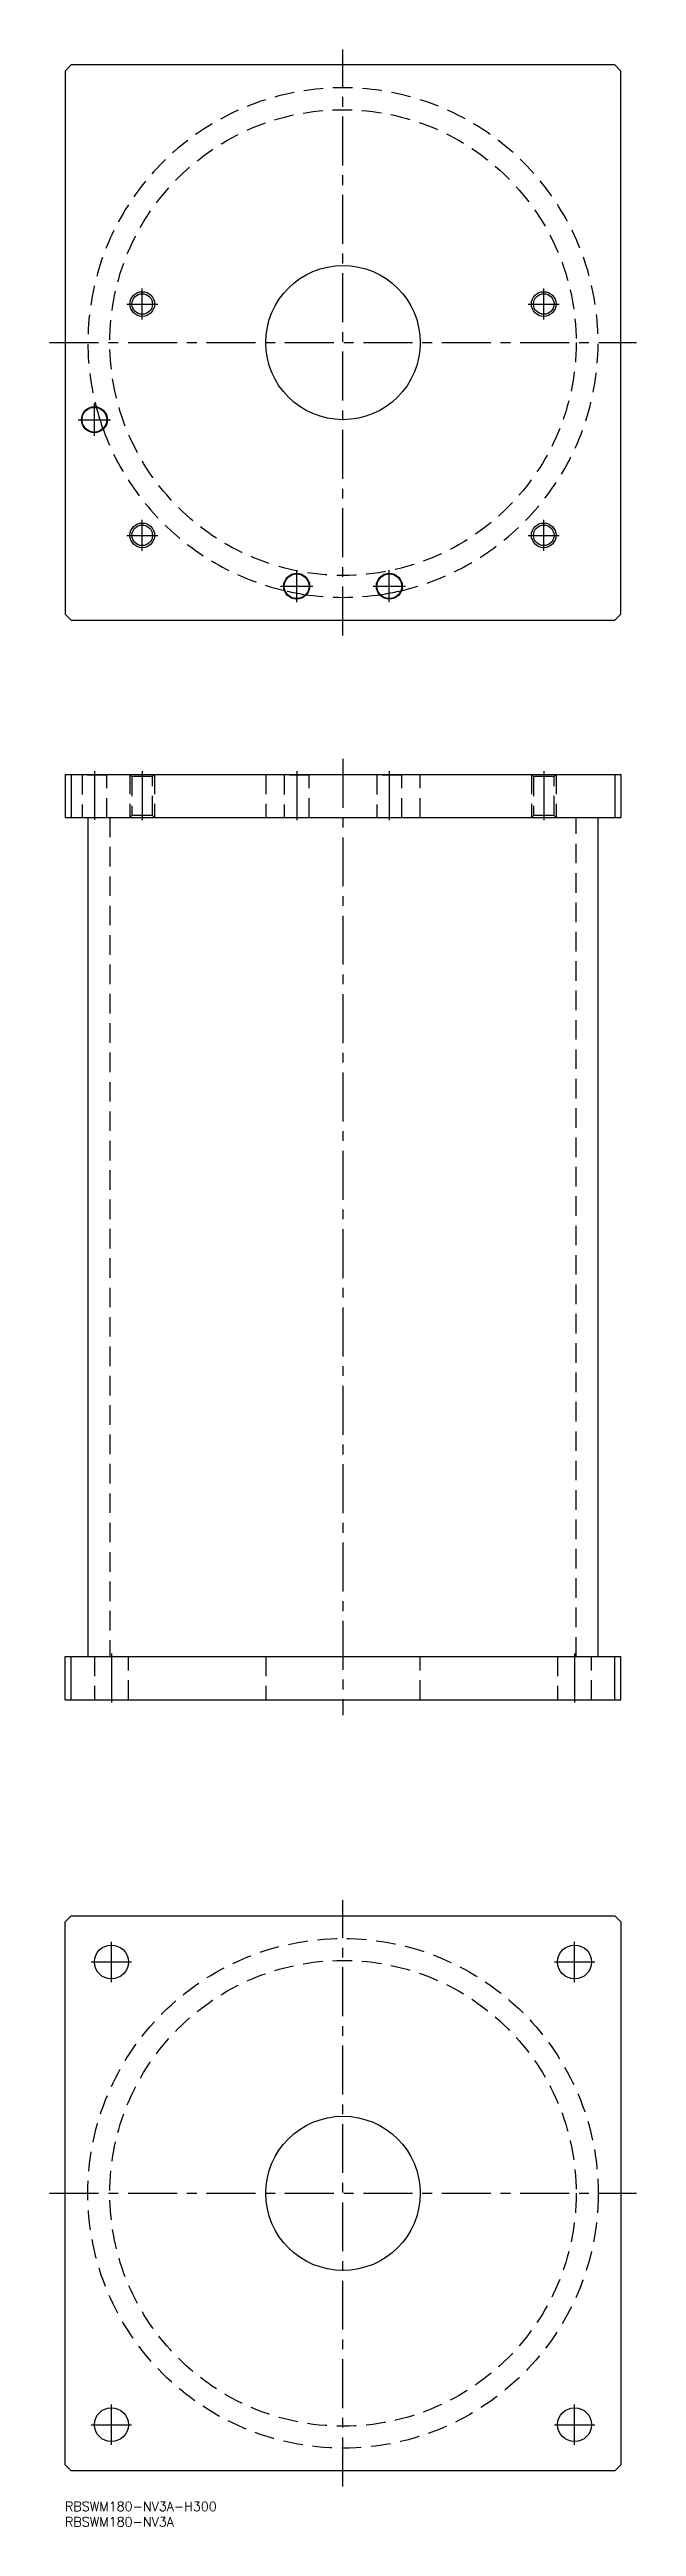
# Model space of a CAD drawing. Extents: x -5 to 185, y -8 to 795.
import ezdxf

# ---------------------------------------------------------------- set-up
doc = ezdxf.new("R2010")
doc.units = 0
doc.header["$LTSCALE"] = 0.5
doc.linetypes.add('CENTER', pattern=[50.8, 31.75, -6.35, 6.35, -6.35])
doc.linetypes.add('DASHED', pattern=[19.05, 12.7, -6.35])
for name, color, linetype in [('MSM_CENTER', 1, 'CENTER'), ('MSM_CONTINUOUS', 7, 'CONTINUOUS'), ('MSM_DASHED', 4, 'DASHED'), ('MSM_NARROW', 5, 'CONTINUOUS'), ('MSM_PART_NUMBER', 7, 'CONTINUOUS')]:
    doc.layers.add(name, color=color, linetype=linetype)
doc.styles.get("Standard").update_dxf_attribs({"font": 'txt.shx', "height": 3, "bigfont": 'bigfont.shx'})

msp = doc.modelspace()

# ---------------------------------------------------------------- linework, layer by layer
at = {"layer": 'MSM_CENTER'}
for p, q in [((90, 605), (90, 795)), ((25, 707.5), (25, 717.5)), ((155, 707.5), (155, 717.5)), ((20, 712.5), (30, 712.5)), ((150, 712.5), (160, 712.5)), ((-5, 700), (185, 700)), ((4.3, 675), (14.7, 675)), ((9.5, 669.8), (9.5, 680.2)), ((25, 632.5), (25, 642.5)), ((155, 632.5), (155, 642.5)), ((20, 637.5), (30, 637.5)), ((150, 637.5), (160, 637.5)), ((69.8, 621), (80.2, 621)), ((75, 615.8), (75, 626.2)), ((99.8, 621), (110.2, 621)), ((105, 615.8), (105, 626.2)), ((90, 565), (90, 255)), ((9.5, 561), (9.5, 545.3)), ((25, 561), (25, 545)), ((75, 561), (75, 545)), ((105, 561), (105, 545)), ((155, 561), (155, 545)), ((15, 275), (15, 259)), ((165, 275), (165, 259)), ((90, 5), (90, 195)), ((15, 168.44), (15, 181.56)), ((165, 168.5), (165, 181.5)), ((8.44, 175), (21.56, 175)), ((158.5, 175), (171.5, 175)), ((-5, 100), (185, 100)), ((8.5, 25), (21.5, 25)), ((15, 18.5), (15, 31.5)), ((158.5, 25), (171.5, 25)), ((165, 18.5), (165, 31.5))]:
    msp.add_line(p, q, dxfattribs=at)
at = {"layer": 'MSM_CONTINUOUS'}
for p, q in [((2, 790), (0, 788)), ((0, 788), (0, 612)), ((178, 790), (2, 790)), ((180, 788), (178, 790)), ((180, 612), (180, 788)), ((0, 612), (2, 610)), ((178, 610), (180, 612)), ((2, 610), (178, 610)), ((0, 560), (0, 546)), ((0, 560), (180, 560)), ((2, 560), (2, 546)), ((178, 560), (178, 546)), ((180, 560), (180, 546)), ((0, 546), (180, 546)), ((7.4, 546), (7.4, 274)), ((172.6, 274), (172.6, 546)), ((0, 260), (0, 274)), ((0, 274), (180, 274)), ((2, 260), (2, 274)), ((178, 260), (178, 274)), ((180, 260), (180, 274)), ((0, 260), (180, 260)), ((0, 188), (2, 190)), ((0, 12), (0, 188)), ((2, 190), (178, 190)), ((178, 190), (180, 188)), ((180, 188), (180, 12)), ((2, 10), (0, 12)), ((178, 10), (2, 10)), ((180, 12), (178, 10))]:
    msp.add_line(p, q, dxfattribs=at)
for centre, radius in [((90, 700), 25), ((25, 712.5), 3.3235), ((155, 712.5), 3.3235), ((9.5, 675), 4.2), ((9.5, 675), 4), ((25, 637.5), 3.3235), ((155, 637.5), 3.3235), ((75, 621), 4.2), ((75, 621), 4), ((105, 621), 4.2), ((105, 621), 4), ((15, 175), 5.5), ((165, 175), 5.5), ((90, 100), 25), ((15, 25), 5.5), ((165, 25), 5.5)]:
    msp.add_circle(centre, radius, dxfattribs=at)
for start, end in [(193.8760225, 199.3563251), (257.3287305, 261.1693355), (278.8306645, 282.6712695)]:
    msp.add_arc((90, 700), 82.6, start, end, dxfattribs=at)
at = {"layer": 'MSM_DASHED'}
for p, q in [((5.3, 560), (5.5, 559.8)), ((5.5, 559.8), (5.5, 546)), ((13.5, 559.8), (5.5, 559.8)), ((13.5, 559.8), (13.7, 560)), ((13.5, 546), (13.5, 559.8)), ((21, 560), (21.6765, 559.3235)), ((21, 560), (21, 546)), ((21.6765, 559.3235), (21.6765, 546.6765)), ((28.3235, 559.3235), (21.6765, 559.3235)), ((28.3235, 559.3235), (29, 560)), ((28.3235, 546.6765), (28.3235, 559.3235)), ((29, 560), (29, 546)), ((65, 560), (65, 546)), ((70.8, 560), (71, 559.8)), ((71, 559.8), (71, 546)), ((79, 559.8), (71, 559.8)), ((79, 559.8), (79.2, 560)), ((79, 546), (79, 559.8)), ((100.8, 560), (101, 559.8)), ((101, 559.8), (101, 546)), ((109, 559.8), (101, 559.8)), ((109, 559.8), (109.2, 560)), ((109, 546), (109, 559.8)), ((115, 546), (115, 560)), ((151, 560), (151.6765, 559.3235)), ((151, 560), (151, 546)), ((151.6765, 559.3235), (151.6765, 546.6765)), ((158.3235, 559.3235), (151.6765, 559.3235)), ((158.3235, 559.3235), (159, 560)), ((158.3235, 546.6765), (158.3235, 559.3235)), ((159, 560), (159, 546)), ((21.6765, 546.6765), (21, 546)), ((28.3235, 546.6765), (21.6765, 546.6765)), ((29, 546), (28.3235, 546.6765)), ((151.6765, 546.6765), (151, 546)), ((158.3235, 546.6765), (151.6765, 546.6765)), ((159, 546), (158.3235, 546.6765)), ((14.5, 546), (14.5, 274)), ((165.5, 274), (165.5, 546)), ((9.5, 274), (9.5, 260)), ((20.5, 260), (20.5, 274)), ((65, 274), (65, 260)), ((115, 260), (115, 274)), ((159.5, 274), (159.5, 260)), ((170.5, 260), (170.5, 274))]:
    msp.add_line(p, q, dxfattribs=at)
for centre, radius in [((90, 700), 75.5), ((90, 100), 82.6), ((90, 100), 75.5)]:
    msp.add_circle(centre, radius, dxfattribs=at)
for start, end in [(282.6712695, 195.1489793), (199.3563251, 257.3287305), (261.1693355, 278.8306645)]:
    msp.add_arc((90, 700), 82.6, start, end, dxfattribs=at)
at = {"layer": 'MSM_NARROW'}
for centre in [(25, 712.5), (155, 712.5), (25, 637.5), (155, 637.5)]:
    msp.add_circle(centre, 4, dxfattribs=at)

# ---------------------------------------------------------------- texts
at = {"layer": 'MSM_PART_NUMBER'}
for s, p in [('RBSWM180-NV3A-H300', (0, -3)), ('RBSWM180-NV3A', (0, -8))]:
    msp.add_text(s, height=3, dxfattribs=at).set_placement(p)

doc.saveas('drawing.dxf')
